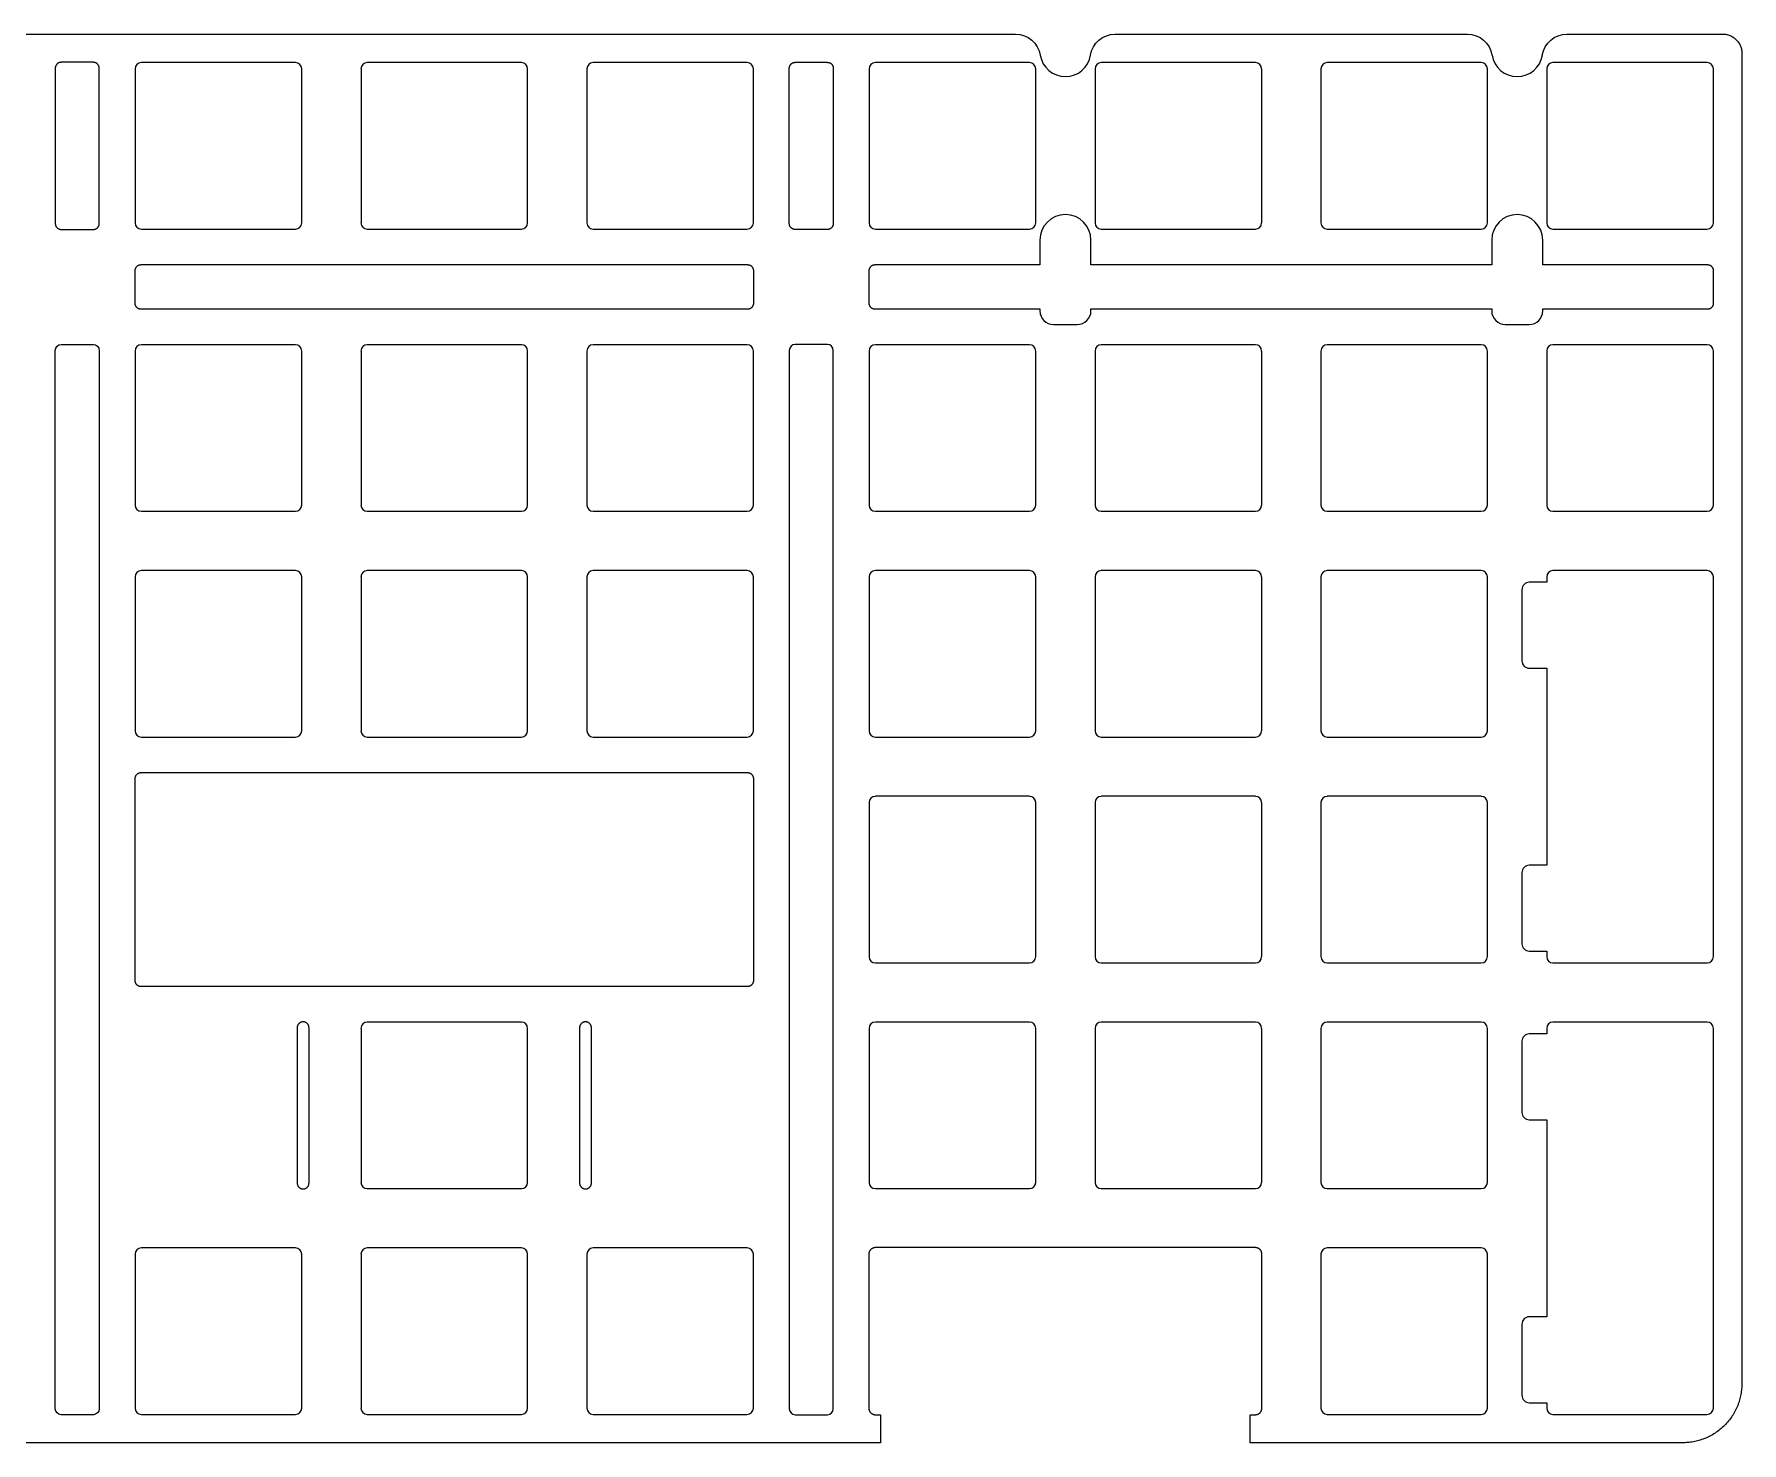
# Model space of a CAD drawing. Header units: millimetres. Extents: x 4 to 433, y 9 to 128.
# Drawn here: x 288.9 to 432.9, y 8.9 to 127.8 of the extents above; entities that cross this region are included whole.
import ezdxf

# ---------------------------------------------------------------- set-up
doc = ezdxf.new("R2010")
doc.units = ezdxf.units.MM
doc.layers.add('默认', color=7, linetype='Continuous', true_color=0x000000)

msp = doc.modelspace()

# ---------------------------------------------------------------- linework, layer by layer
at = {"layer": '默认', "color": 96, "true_color": 0x007f00}
for p, q in [((6.06, 127.79, 4.1), (371.64, 127.79, 4.1)), ((380.03, 127.79, 4.1), (409.74, 127.79, 4.1)), ((418.13, 127.79, 4.1), (431.29, 127.79, 4.1)), ((293.85, 125.41, 4.1), (291.14, 125.41, 4.1)), ((310.9, 125.39, 4.1), (297.9, 125.39, 4.1)), ((329.95, 125.39, 4.1), (316.95, 125.39, 4.1)), ((349, 125.39, 4.1), (336, 125.39, 4.1)), ((353.05, 125.41, 4.1), (355.76, 125.41, 4.1)), ((372.81, 125.39, 4.1), (359.81, 125.39, 4.1)), ((391.86, 125.39, 4.1), (378.86, 125.39, 4.1)), ((410.91, 125.39, 4.1), (397.91, 125.39, 4.1)), ((429.96, 125.39, 4.1), (416.96, 125.39, 4.1)), ((432.89, 126.19, 4.1), (432.89, 13.93, 4.1)), ((290.64, 124.91, 4.1), (290.64, 111.81, 4.1)), ((294.35, 111.81, 4.1), (294.35, 124.91, 4.1)), ((297.38, 124.86, 4.1), (297.38, 111.86, 4.1)), ((311.43, 111.86, 4.1), (311.43, 124.86, 4.1)), ((316.43, 124.86, 4.1), (316.43, 111.86, 4.1)), ((330.48, 111.86, 4.1), (330.48, 124.86, 4.1)), ((335.48, 124.86, 4.1), (335.48, 111.86, 4.1)), ((349.53, 111.86, 4.1), (349.53, 124.86, 4.1)), ((352.55, 111.81, 4.1), (352.55, 124.91, 4.1)), ((356.26, 124.91, 4.1), (356.26, 111.81, 4.1)), ((359.29, 124.86, 4.1), (359.29, 111.86, 4.1)), ((373.34, 111.86, 4.1), (373.34, 124.86, 4.1)), ((378.34, 124.86, 4.1), (378.34, 111.86, 4.1)), ((392.39, 111.86, 4.1), (392.39, 124.86, 4.1)), ((397.39, 124.86, 4.1), (397.39, 111.86, 4.1)), ((411.44, 111.86, 4.1), (411.44, 124.86, 4.1)), ((416.44, 124.86, 4.1), (416.44, 111.86, 4.1)), ((430.49, 111.86, 4.1), (430.49, 124.86, 4.1)), ((291.14, 111.31, 4.1), (293.85, 111.31, 4.1)), ((297.9, 111.34, 4.1), (310.9, 111.34, 4.1)), ((316.95, 111.34, 4.1), (329.95, 111.34, 4.1)), ((336, 111.34, 4.1), (349, 111.34, 4.1)), ((355.76, 111.31, 4.1), (353.05, 111.31, 4.1)), ((359.81, 111.34, 4.1), (372.81, 111.34, 4.1)), ((378.86, 111.34, 4.1), (391.86, 111.34, 4.1)), ((397.91, 111.34, 4.1), (410.91, 111.34, 4.1)), ((416.96, 111.34, 4.1), (429.96, 111.34, 4.1)), ((349.05, 108.31, 4.1), (297.85, 108.31, 4.1)), ((297.35, 107.81, 4.1), (297.35, 105.1, 4.1)), ((349.55, 105.1, 4.1), (349.55, 107.81, 4.1)), ((430.51, 105.1, 4.1), (430.51, 107.81, 4.1)), ((297.85, 104.6, 4.1), (349.05, 104.6, 4.1)), ((374.84, 103.28, 4.1), (376.84, 103.28, 4.1)), ((412.94, 103.28, 4.1), (414.94, 103.28, 4.1)), ((290.64, 11.8, 4.1), (290.64, 101.1, 4.1)), ((291.14, 101.6, 4.1), (293.85, 101.6, 4.1)), ((294.35, 101.1, 4.1), (294.35, 11.8, 4.1)), ((297.38, 101.05, 4.1), (297.38, 88.05, 4.1)), ((310.9, 101.58, 4.1), (297.9, 101.58, 4.1)), ((311.43, 88.05, 4.1), (311.43, 101.05, 4.1)), ((316.43, 101.05, 4.1), (316.43, 88.05, 4.1)), ((329.95, 101.58, 4.1), (316.95, 101.58, 4.1)), ((330.48, 88.05, 4.1), (330.48, 101.05, 4.1)), ((335.48, 101.05, 4.1), (335.48, 88.05, 4.1)), ((349, 101.58, 4.1), (336, 101.58, 4.1)), ((349.53, 88.05, 4.1), (349.53, 101.05, 4.1)), ((352.55, 101.1, 4.1), (352.55, 11.8, 4.1)), ((355.76, 101.6, 4.1), (353.05, 101.6, 4.1)), ((356.26, 11.8, 4.1), (356.26, 101.1, 4.1)), ((359.29, 101.05, 4.1), (359.29, 88.05, 4.1)), ((372.81, 101.58, 4.1), (359.81, 101.58, 4.1)), ((373.34, 88.05, 4.1), (373.34, 101.05, 4.1)), ((378.34, 101.05, 4.1), (378.34, 88.05, 4.1)), ((391.86, 101.58, 4.1), (378.86, 101.58, 4.1)), ((392.39, 88.05, 4.1), (392.39, 101.05, 4.1)), ((397.39, 101.05, 4.1), (397.39, 88.05, 4.1)), ((410.91, 101.58, 4.1), (397.91, 101.58, 4.1)), ((411.44, 88.05, 4.1), (411.44, 101.05, 4.1)), ((416.44, 101.05, 4.1), (416.44, 88.05, 4.1)), ((429.96, 101.58, 4.1), (416.96, 101.58, 4.1)), ((430.49, 88.05, 4.1), (430.49, 101.05, 4.1)), ((297.9, 87.53, 4.1), (310.9, 87.53, 4.1)), ((316.95, 87.53, 4.1), (329.95, 87.53, 4.1)), ((336, 87.53, 4.1), (349, 87.53, 4.1)), ((359.81, 87.53, 4.1), (372.81, 87.53, 4.1)), ((378.86, 87.53, 4.1), (391.86, 87.53, 4.1)), ((397.91, 87.53, 4.1), (410.91, 87.53, 4.1)), ((416.96, 87.53, 4.1), (429.96, 87.53, 4.1)), ((310.9, 82.53, 4.1), (297.9, 82.53, 4.1)), ((329.95, 82.53, 4.1), (316.95, 82.53, 4.1)), ((349, 82.53, 4.1), (336, 82.53, 4.1)), ((372.81, 82.53, 4.1), (359.81, 82.53, 4.1)), ((391.86, 82.53, 4.1), (378.86, 82.53, 4.1)), ((410.91, 82.53, 4.1), (397.91, 82.53, 4.1)), ((429.96, 82.53, 4.1), (416.96, 82.53, 4.1)), ((297.38, 82, 4.1), (297.38, 69, 4.1)), ((311.43, 69, 4.1), (311.43, 82, 4.1)), ((316.43, 82, 4.1), (316.43, 69, 4.1)), ((330.48, 69, 4.1), (330.48, 82, 4.1)), ((335.48, 82, 4.1), (335.48, 69, 4.1)), ((349.53, 69, 4.1), (349.53, 82, 4.1)), ((359.29, 82, 4.1), (359.29, 69, 4.1)), ((373.34, 69, 4.1), (373.34, 82, 4.1)), ((378.34, 82, 4.1), (378.34, 69, 4.1)), ((392.39, 69, 4.1), (392.39, 82, 4.1)), ((397.39, 82, 4.1), (397.39, 69, 4.1)), ((411.44, 69, 4.1), (411.44, 82, 4.1)), ((414.34, 80.91, 4.1), (414.34, 74.91, 4.1)), ((430.49, 49.95, 4.1), (430.49, 82, 4.1)), ((297.9, 68.48, 4.1), (310.9, 68.48, 4.1)), ((316.95, 68.48, 4.1), (329.95, 68.48, 4.1)), ((336, 68.48, 4.1), (349, 68.48, 4.1)), ((359.81, 68.48, 4.1), (372.81, 68.48, 4.1)), ((378.86, 68.48, 4.1), (391.86, 68.48, 4.1)), ((397.91, 68.48, 4.1), (410.91, 68.48, 4.1)), ((297.35, 64.95, 4.1), (297.35, 47.95, 4.1)), ((349.05, 65.45, 4.1), (297.85, 65.45, 4.1)), ((349.55, 47.95, 4.1), (349.55, 64.95, 4.1)), ((372.81, 63.48, 4.1), (359.81, 63.48, 4.1)), ((391.86, 63.48, 4.1), (378.86, 63.48, 4.1)), ((410.91, 63.48, 4.1), (397.91, 63.48, 4.1)), ((359.29, 62.95, 4.1), (359.29, 49.95, 4.1)), ((373.34, 49.95, 4.1), (373.34, 62.95, 4.1)), ((378.34, 62.95, 4.1), (378.34, 49.95, 4.1)), ((392.39, 49.95, 4.1), (392.39, 62.95, 4.1)), ((397.39, 62.95, 4.1), (397.39, 49.95, 4.1)), ((411.44, 49.95, 4.1), (411.44, 62.95, 4.1)), ((414.34, 57.04, 4.1), (414.34, 51.04, 4.1)), ((359.81, 49.43, 4.1), (372.81, 49.43, 4.1)), ((378.86, 49.43, 4.1), (391.86, 49.43, 4.1)), ((397.91, 49.43, 4.1), (410.91, 49.43, 4.1)), ((416.96, 49.43, 4.1), (429.96, 49.43, 4.1)), ((297.85, 47.45, 4.1), (349.05, 47.45, 4.1)), ((316.43, 43.9, 4.1), (316.43, 30.9, 4.1)), ((329.95, 44.43, 4.1), (316.95, 44.43, 4.1)), ((330.48, 30.9, 4.1), (330.48, 43.9, 4.1)), ((359.29, 43.9, 4.1), (359.29, 30.9, 4.1)), ((372.81, 44.43, 4.1), (359.81, 44.43, 4.1)), ((373.34, 30.9, 4.1), (373.34, 43.9, 4.1)), ((378.34, 43.9, 4.1), (378.34, 30.9, 4.1)), ((391.86, 44.43, 4.1), (378.86, 44.43, 4.1)), ((392.39, 30.9, 4.1), (392.39, 43.9, 4.1)), ((397.39, 43.9, 4.1), (397.39, 30.9, 4.1)), ((410.91, 44.43, 4.1), (397.91, 44.43, 4.1)), ((411.44, 30.9, 4.1), (411.44, 43.9, 4.1)), ((429.96, 44.43, 4.1), (416.96, 44.43, 4.1)), ((430.49, 11.85, 4.1), (430.49, 43.9, 4.1)), ((414.34, 42.81, 4.1), (414.34, 36.81, 4.1)), ((316.95, 30.38, 4.1), (329.95, 30.38, 4.1)), ((359.81, 30.38, 4.1), (372.81, 30.38, 4.1)), ((378.86, 30.38, 4.1), (391.86, 30.38, 4.1)), ((397.91, 30.38, 4.1), (410.91, 30.38, 4.1)), ((297.38, 24.85, 4.1), (297.38, 11.85, 4.1)), ((310.9, 25.38, 4.1), (297.9, 25.38, 4.1)), ((311.43, 11.85, 4.1), (311.43, 24.85, 4.1)), ((316.43, 24.85, 4.1), (316.43, 11.85, 4.1)), ((329.95, 25.38, 4.1), (316.95, 25.38, 4.1)), ((330.48, 11.85, 4.1), (330.48, 24.85, 4.1)), ((335.48, 24.85, 4.1), (335.48, 11.85, 4.1)), ((349, 25.38, 4.1), (336, 25.38, 4.1)), ((349.53, 11.85, 4.1), (349.53, 24.85, 4.1)), ((359.26, 24.85, 4.1), (359.26, 11.85, 4.1)), ((391.86, 25.4, 4.1), (359.81, 25.4, 4.1)), ((392.41, 11.85, 4.1), (392.41, 24.85, 4.1)), ((397.39, 24.85, 4.1), (397.39, 11.85, 4.1)), ((410.91, 25.38, 4.1), (397.91, 25.38, 4.1)), ((411.44, 11.85, 4.1), (411.44, 24.85, 4.1)), ((414.34, 18.94, 4.1), (414.34, 12.94, 4.1)), ((293.85, 11.3, 4.1), (291.14, 11.3, 4.1)), ((297.9, 11.33, 4.1), (310.9, 11.33, 4.1)), ((316.95, 11.33, 4.1), (329.95, 11.33, 4.1)), ((336, 11.33, 4.1), (349, 11.33, 4.1)), ((353.05, 11.3, 4.1), (355.76, 11.3, 4.1)), ((397.91, 11.33, 4.1), (410.91, 11.33, 4.1)), ((416.96, 11.33, 4.1), (429.96, 11.33, 4.1))]:
    msp.add_line(p, q, dxfattribs=at)
for points in [[(373.69, 110.41), (373.69, 108.31), (359.76, 108.31)], [(411.79, 110.41), (411.79, 108.31), (377.99, 108.31), (377.99, 110.41)], [(430.01, 108.31), (416.09, 108.31), (416.09, 110.41)], [(359.26, 107.81), (359.26, 105.1)], [(359.76, 104.6), (373.69, 104.6), (373.69, 104.43)], [(377.99, 104.43), (377.99, 104.6), (411.79, 104.6), (411.79, 104.43)], [(416.09, 104.43), (416.09, 104.6), (430.01, 104.6)], [(416.44, 82), (416.44, 81.54), (414.96, 81.54)], [(414.96, 74.29), (416.44, 74.29), (416.44, 57.66), (414.96, 57.66)], [(414.96, 50.41), (416.44, 50.41), (416.44, 49.95)], [(416.44, 43.9), (416.44, 43.44), (414.96, 43.44)], [(414.96, 36.19), (416.44, 36.19), (416.44, 19.56), (414.96, 19.56)], [(414.96, 12.31), (416.44, 12.31), (416.44, 11.85)], [(359.81, 11.3), (360.25, 11.3), (360.25, 8.93), (208.4, 8.93), (208.4, 11.3), (213.27, 11.3)], [(427.89, 8.93), (391.43, 8.93), (391.43, 11.3), (391.86, 11.3)]]:
    msp.add_lwpolyline(points, dxfattribs=at)
at = {"layer": '默认', "color": 96, "true_color": 0x007f00, "extrusion": (0, 0, -1)}
for centre, radius, start, end in [((-371.64, 125.69, -4.1), 2.1, 90, 170.8614), ((-380.03, 125.69, -4.1), 2.1, 9.1386, 90), ((-409.74, 125.69, -4.1), 2.1, 90, 170.8614), ((-418.13, 125.69, -4.1), 2.1, 9.1386, 90), ((-291.14, 101.1, -4.1), 0.5, 0, 90), ((-293.85, 101.1, -4.1), 0.5, 90, 180), ((-291.14, 11.8, -4.1), 0.5, 270, 0), ((-293.85, 11.8, -4.1), 0.5, 180, 270)]:
    msp.add_arc(centre, radius, start, end, dxfattribs=at)
at = {"layer": '默认', "color": 96, "true_color": 0x007f00}
for centre, radius, start, end in [((297.9, 124.86, 4.1), 0.525, 90, 180), ((310.9, 124.86, 4.1), 0.525, 0, 90), ((316.95, 124.86, 4.1), 0.525, 90, 180), ((329.95, 124.86, 4.1), 0.525, 0, 90), ((336, 124.86, 4.1), 0.525, 90, 180), ((349, 124.86, 4.1), 0.525, 0, 90), ((359.81, 124.86, 4.1), 0.525, 90, 180), ((372.81, 124.86, 4.1), 0.525, 0, 90), ((375.84, 126.36, 4.1), 2.15, 189.1386, 350.8614), ((378.86, 124.86, 4.1), 0.525, 90, 180), ((391.86, 124.86, 4.1), 0.525, 0, 90), ((397.91, 124.86, 4.1), 0.525, 90, 180), ((410.91, 124.86, 4.1), 0.525, 0, 90), ((413.94, 126.36, 4.1), 2.15, 189.1386, 350.8614), ((416.96, 124.86, 4.1), 0.525, 90, 180), ((429.96, 124.86, 4.1), 0.525, 0, 90), ((375.84, 110.41, 4.1), 2.15, 360, 180), ((413.94, 110.41, 4.1), 2.15, 360, 180), ((297.9, 111.86, 4.1), 0.525, 180, 270), ((310.9, 111.86, 4.1), 0.525, 270, 360), ((316.95, 111.86, 4.1), 0.525, 180, 270), ((329.95, 111.86, 4.1), 0.525, 270, 360), ((336, 111.86, 4.1), 0.525, 180, 270), ((349, 111.86, 4.1), 0.525, 270, 360), ((359.81, 111.86, 4.1), 0.525, 180, 270), ((372.81, 111.86, 4.1), 0.525, 270, 360), ((378.86, 111.86, 4.1), 0.525, 180, 270), ((391.86, 111.86, 4.1), 0.525, 270, 360), ((397.91, 111.86, 4.1), 0.525, 180, 270), ((410.91, 111.86, 4.1), 0.525, 270, 360), ((416.96, 111.86, 4.1), 0.525, 180, 270), ((429.96, 111.86, 4.1), 0.525, 270, 360), ((374.84, 104.43, 4.1), 1.15, 180, 270), ((376.84, 104.43, 4.1), 1.15, 270, 0), ((412.94, 104.43, 4.1), 1.15, 180, 270), ((414.94, 104.43, 4.1), 1.15, 270, 0), ((297.9, 101.05, 4.1), 0.525, 90, 180), ((310.9, 101.05, 4.1), 0.525, 0, 90), ((316.95, 101.05, 4.1), 0.525, 90, 180), ((329.95, 101.05, 4.1), 0.525, 0, 90), ((336, 101.05, 4.1), 0.525, 90, 180), ((349, 101.05, 4.1), 0.525, 0, 90), ((353.05, 101.1, 4.1), 0.5, 90, 180), ((355.76, 101.1, 4.1), 0.5, 0, 90), ((359.81, 101.05, 4.1), 0.525, 90, 180), ((372.81, 101.05, 4.1), 0.525, 0, 90), ((378.86, 101.05, 4.1), 0.525, 90, 180), ((391.86, 101.05, 4.1), 0.525, 0, 90), ((397.91, 101.05, 4.1), 0.525, 90, 180), ((410.91, 101.05, 4.1), 0.525, 0, 90), ((416.96, 101.05, 4.1), 0.525, 90, 180), ((429.96, 101.05, 4.1), 0.525, 0, 90), ((297.9, 88.05, 4.1), 0.525, 180, 270), ((310.9, 88.05, 4.1), 0.525, 270, 360), ((316.95, 88.05, 4.1), 0.525, 180, 270), ((329.95, 88.05, 4.1), 0.525, 270, 360), ((336, 88.05, 4.1), 0.525, 180, 270), ((349, 88.05, 4.1), 0.525, 270, 360), ((359.81, 88.05, 4.1), 0.525, 180, 270), ((372.81, 88.05, 4.1), 0.525, 270, 360), ((378.86, 88.05, 4.1), 0.525, 180, 270), ((391.86, 88.05, 4.1), 0.525, 270, 360), ((397.91, 88.05, 4.1), 0.525, 180, 270), ((410.91, 88.05, 4.1), 0.525, 270, 360), ((416.96, 88.05, 4.1), 0.525, 180, 270), ((429.96, 88.05, 4.1), 0.525, 270, 360), ((297.9, 82, 4.1), 0.525, 90, 180), ((310.9, 82, 4.1), 0.525, 0, 90), ((316.95, 82, 4.1), 0.525, 90, 180), ((329.95, 82, 4.1), 0.525, 0, 90), ((336, 82, 4.1), 0.525, 90, 180), ((349, 82, 4.1), 0.525, 0, 90), ((359.81, 82, 4.1), 0.525, 90, 180), ((372.81, 82, 4.1), 0.525, 0, 90), ((378.86, 82, 4.1), 0.525, 90, 180), ((391.86, 82, 4.1), 0.525, 0, 90), ((397.91, 82, 4.1), 0.525, 90, 180), ((410.91, 82, 4.1), 0.525, 0, 90), ((416.96, 82, 4.1), 0.525, 90, 180), ((429.96, 82, 4.1), 0.525, 0, 90), ((414.96, 80.91, 4.1), 0.625, 90, 180), ((414.96, 74.91, 4.1), 0.625, 180, 270), ((297.9, 69, 4.1), 0.525, 180, 270), ((310.9, 69, 4.1), 0.525, 270, 360), ((316.95, 69, 4.1), 0.525, 180, 270), ((329.95, 69, 4.1), 0.525, 270, 360), ((336, 69, 4.1), 0.525, 180, 270), ((349, 69, 4.1), 0.525, 270, 360), ((359.81, 69, 4.1), 0.525, 180, 270), ((372.81, 69, 4.1), 0.525, 270, 360), ((378.86, 69, 4.1), 0.525, 180, 270), ((391.86, 69, 4.1), 0.525, 270, 360), ((397.91, 69, 4.1), 0.525, 180, 270), ((410.91, 69, 4.1), 0.525, 270, 360), ((359.81, 62.95, 4.1), 0.525, 90, 180), ((372.81, 62.95, 4.1), 0.525, 0, 90), ((378.86, 62.95, 4.1), 0.525, 90, 180), ((391.86, 62.95, 4.1), 0.525, 0, 90), ((397.91, 62.95, 4.1), 0.525, 90, 180), ((410.91, 62.95, 4.1), 0.525, 0, 90), ((414.96, 57.04, 4.1), 0.625, 90, 180), ((414.96, 51.04, 4.1), 0.625, 180, 270), ((359.81, 49.95, 4.1), 0.525, 180, 270), ((372.81, 49.95, 4.1), 0.525, 270, 360), ((378.86, 49.95, 4.1), 0.525, 180, 270), ((391.86, 49.95, 4.1), 0.525, 270, 360), ((397.91, 49.95, 4.1), 0.525, 180, 270), ((410.91, 49.95, 4.1), 0.525, 270, 360), ((416.96, 49.95, 4.1), 0.525, 180, 270), ((429.96, 49.95, 4.1), 0.525, 270, 360), ((316.95, 43.9, 4.1), 0.525, 90, 180), ((329.95, 43.9, 4.1), 0.525, 0, 90), ((359.81, 43.9, 4.1), 0.525, 90, 180), ((372.81, 43.9, 4.1), 0.525, 0, 90), ((378.86, 43.9, 4.1), 0.525, 90, 180), ((391.86, 43.9, 4.1), 0.525, 0, 90), ((397.91, 43.9, 4.1), 0.525, 90, 180), ((410.91, 43.9, 4.1), 0.525, 0, 90), ((414.96, 42.81, 4.1), 0.625, 90, 180), ((416.96, 43.9, 4.1), 0.525, 90, 180), ((429.96, 43.9, 4.1), 0.525, 0, 90), ((414.96, 36.81, 4.1), 0.625, 180, 270), ((316.95, 30.9, 4.1), 0.525, 180, 270), ((329.95, 30.9, 4.1), 0.525, 270, 360), ((359.81, 30.9, 4.1), 0.525, 180, 270), ((372.81, 30.9, 4.1), 0.525, 270, 360), ((378.86, 30.9, 4.1), 0.525, 180, 270), ((391.86, 30.9, 4.1), 0.525, 270, 360), ((397.91, 30.9, 4.1), 0.525, 180, 270), ((410.91, 30.9, 4.1), 0.525, 270, 360), ((297.9, 24.85, 4.1), 0.525, 90, 180), ((310.9, 24.85, 4.1), 0.525, 0, 90), ((316.95, 24.85, 4.1), 0.525, 90, 180), ((329.95, 24.85, 4.1), 0.525, 0, 90), ((336, 24.85, 4.1), 0.525, 90, 180), ((349, 24.85, 4.1), 0.525, 0, 90), ((397.91, 24.85, 4.1), 0.525, 90, 180), ((410.91, 24.85, 4.1), 0.525, 0, 90), ((414.96, 18.94, 4.1), 0.625, 90, 180), ((297.9, 11.85, 4.1), 0.525, 180, 270), ((310.9, 11.85, 4.1), 0.525, 270, 360), ((316.95, 11.85, 4.1), 0.525, 180, 270), ((329.95, 11.85, 4.1), 0.525, 270, 360), ((336, 11.85, 4.1), 0.525, 180, 270), ((349, 11.85, 4.1), 0.525, 270, 360), ((353.05, 11.8, 4.1), 0.5, 180, 270), ((355.76, 11.8, 4.1), 0.5, 270, 0), ((397.91, 11.85, 4.1), 0.525, 180, 270), ((410.91, 11.85, 4.1), 0.525, 270, 360), ((414.96, 12.94, 4.1), 0.625, 180, 270), ((416.96, 11.85, 4.1), 0.525, 180, 270), ((429.96, 11.85, 4.1), 0.525, 270, 360)]:
    msp.add_arc(centre, radius, start, end, dxfattribs=at)
for points, weights in [([(431.29, 127.79, 4.1), (432.89, 127.79, 4.1), (432.89, 126.19, 4.1)], [1, 0.707106781186, 1]), ([(291.14, 125.41, 4.1), (290.64, 125.41, 4.1), (290.64, 124.91, 4.1)], [1, 0.707106781186, 1]), ([(294.35, 124.91, 4.1), (294.35, 125.41, 4.1), (293.85, 125.41, 4.1)], [1, 0.707106781186, 1]), ([(352.55, 124.91, 4.1), (352.55, 125.41, 4.1), (353.05, 125.41, 4.1)], [1, 0.707106781186, 1]), ([(355.76, 125.41, 4.1), (356.26, 125.41, 4.1), (356.26, 124.91, 4.1)], [1, 0.707106781186, 1]), ([(290.64, 111.81, 4.1), (290.64, 111.31, 4.1), (291.14, 111.31, 4.1)], [1, 0.707106781187, 1]), ([(293.85, 111.31, 4.1), (294.35, 111.31, 4.1), (294.35, 111.81, 4.1)], [1, 0.707106781187, 1]), ([(353.05, 111.31, 4.1), (352.55, 111.31, 4.1), (352.55, 111.81, 4.1)], [1, 0.707106781187, 1]), ([(356.26, 111.81, 4.1), (356.26, 111.31, 4.1), (355.76, 111.31, 4.1)], [1, 0.707106781187, 1]), ([(297.85, 108.31, 4.1), (297.35, 108.31, 4.1), (297.35, 107.81, 4.1)], [1, 0.707106781187, 1]), ([(349.55, 107.81, 4.1), (349.55, 108.31, 4.1), (349.05, 108.31, 4.1)], [1, 0.707106781186, 1]), ([(359.76, 108.31, 4.1), (359.26, 108.31, 4.1), (359.26, 107.81, 4.1)], [1, 0.707106781187, 1]), ([(430.51, 107.81, 4.1), (430.51, 108.31, 4.1), (430.01, 108.31, 4.1)], [1, 0.707106781186, 1]), ([(297.35, 105.1, 4.1), (297.35, 104.6, 4.1), (297.85, 104.6, 4.1)], [1, 0.707106781187, 1]), ([(349.05, 104.6, 4.1), (349.55, 104.6, 4.1), (349.55, 105.1, 4.1)], [1, 0.707106781186, 1]), ([(359.26, 105.1, 4.1), (359.26, 104.6, 4.1), (359.76, 104.6, 4.1)], [1, 0.707106781187, 1]), ([(430.01, 104.6, 4.1), (430.51, 104.6, 4.1), (430.51, 105.1, 4.1)], [1, 0.707106781186, 1]), ([(297.85, 65.45, 4.1), (297.35, 65.45, 4.1), (297.35, 64.95, 4.1)], [1, 0.707106781187, 1]), ([(349.55, 64.95, 4.1), (349.55, 65.45, 4.1), (349.05, 65.45, 4.1)], [1, 0.707106781186, 1]), ([(297.35, 47.95, 4.1), (297.35, 47.45, 4.1), (297.85, 47.45, 4.1)], [1, 0.707106781187, 1]), ([(349.05, 47.45, 4.1), (349.55, 47.45, 4.1), (349.55, 47.95, 4.1)], [1, 0.707106781186, 1]), ([(359.81, 25.4, 4.1), (359.26, 25.4, 4.1), (359.26, 24.85, 4.1)], [1, 0.70710678118, 1]), ([(392.41, 24.85, 4.1), (392.41, 25.4, 4.1), (391.86, 25.4, 4.1)], [1, 0.707106781197, 1]), ([(432.89, 13.93, 4.1), (432.89, 8.93, 4.1), (427.89, 8.93, 4.1)], [1, 0.707106781187, 1]), ([(359.26, 11.85, 4.1), (359.26, 11.3, 4.1), (359.81, 11.3, 4.1)], [1, 0.70710678118, 1]), ([(391.86, 11.3, 4.1), (392.41, 11.3, 4.1), (392.41, 11.85, 4.1)], [1, 0.707106781197, 1])]:
    msp.add_rational_spline(points, weights, degree=2, dxfattribs=at)
for points, weights, knots in [([(312.04, 43.95, 4.1), (312.04, 44.45, 4.1), (311.54, 44.45, 4.1), (311.04, 44.45, 4.1), (311.04, 43.95, 4.1)], [1, 0.707106781186, 1, 0.707106781186, 1], [6861.377239, 6861.377239, 6861.377239, 6862.162637, 6862.162637, 6862.948035, 6862.948035, 6862.948035]), ([(335.86, 43.95, 4.1), (335.86, 44.45, 4.1), (335.36, 44.45, 4.1), (334.86, 44.45, 4.1), (334.86, 43.95, 4.1)], [1, 0.707106781186, 1, 0.707106781186, 1], [6817.36647, 6817.36647, 6817.36647, 6818.151868, 6818.151868, 6818.937266, 6818.937266, 6818.937266]), ([(311.04, 30.85, 4.1), (311.04, 30.35, 4.1), (311.54, 30.35, 4.1), (312.04, 30.35, 4.1), (312.04, 30.85, 4.1)], [1, 0.707106781187, 1, 0.707106781187, 1], [6846.706982, 6846.706982, 6846.706982, 6847.492381, 6847.492381, 6848.277779, 6848.277779, 6848.277779]), ([(334.86, 30.85, 4.1), (334.86, 30.35, 4.1), (335.36, 30.35, 4.1), (335.86, 30.35, 4.1), (335.86, 30.85, 4.1)], [1, 0.707106781187, 1, 0.707106781187, 1], [6832.036726, 6832.036726, 6832.036726, 6832.822124, 6832.822124, 6833.607522, 6833.607522, 6833.607522])]:
    msp.add_rational_spline(points, weights, degree=2, knots=knots, dxfattribs=at)
for points in [[(311.04, 43.95, 4.1), (311.04, 37.4, 4.1), (311.04, 30.85, 4.1)], [(312.04, 30.85, 4.1), (312.04, 37.4, 4.1), (312.04, 43.95, 4.1)], [(334.86, 43.95, 4.1), (334.86, 37.4, 4.1), (334.86, 30.85, 4.1)], [(335.86, 30.85, 4.1), (335.86, 37.4, 4.1), (335.86, 43.95, 4.1)]]:
    msp.add_open_spline(points, degree=2, dxfattribs=at)

doc.saveas('drawing.dxf')
